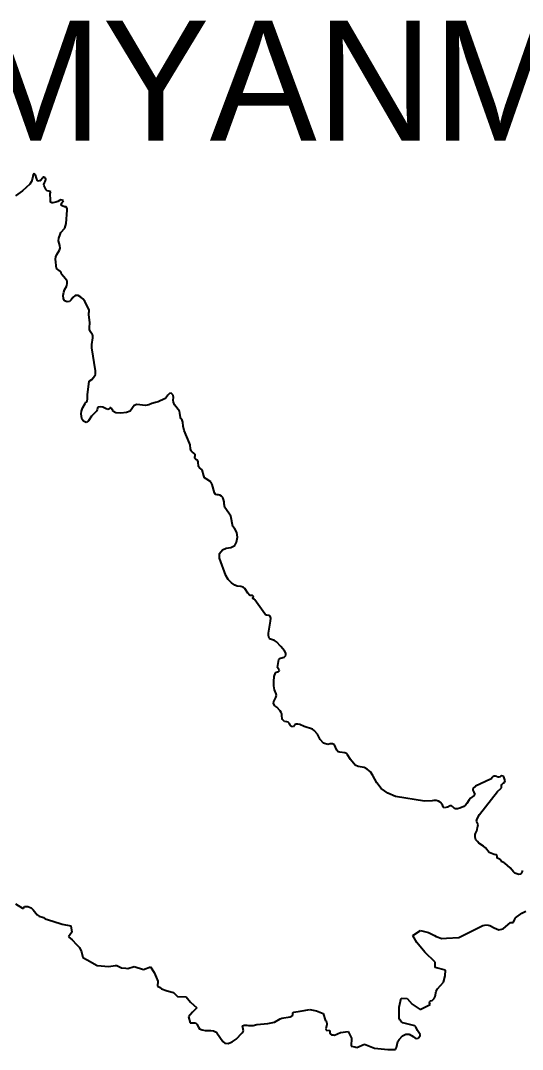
# Model space of a CAD drawing. Header units: metres. Extents: x 0 to 1325, y -1 to 773.
# Drawn here: x 1003.88 to 1020.59, y 275.16 to 309.4 of the extents above; entities that cross this region are included whole.
import ezdxf
from ezdxf.enums import TextEntityAlignment as Align

# ---------------------------------------------------------------- set-up
doc = ezdxf.new("R2010")
doc.units = ezdxf.units.M

msp = doc.modelspace()

# ---------------------------------------------------------------- linework, layer by layer
at = {"layer": 'SCORE'}
for points in [[(1004.28, 304.158), (1004.25, 304.048)], [(1004.3, 304.268), (1004.28, 304.158)], [(1004.34, 304.308), (1004.3, 304.268)], [(1004.38, 304.268), (1004.34, 304.308)], [(1004.42, 304.158), (1004.38, 304.268)], [(1004.45, 304.068), (1004.42, 304.158)], [(1004.61, 304.158), (1004.56, 304.088)], [(1004.63, 304.178), (1004.61, 304.158)], [(1004.65, 304.188), (1004.63, 304.178)], [(1004.67, 304.188), (1004.65, 304.188)], [(1004.7, 304.168), (1004.67, 304.188)], [(1004.71, 304.168), (1004.7, 304.168)], [(1004.71, 304.158), (1004.71, 304.168)], [(1004.72, 304.128), (1004.71, 304.158)], [(1004.71, 304.078), (1004.72, 304.098)], [(1004.72, 304.098), (1004.72, 304.128)], [(1004.19, 303.958), (1003.95, 303.738)], [(1004.25, 304.048), (1004.19, 303.958)], [(1004.5, 304.058), (1004.45, 304.068)], [(1004.56, 304.088), (1004.5, 304.058)], [(1004.66, 303.948), (1004.68, 303.998)], [(1004.67, 303.898), (1004.66, 303.948)], [(1004.74, 303.768), (1004.67, 303.898)], [(1004.68, 303.998), (1004.7, 304.048)], [(1004.7, 304.048), (1004.71, 304.078)], [(1004.77, 303.738), (1004.74, 303.768)], [(1003.95, 303.738), (1003.72, 303.568)], [(1004.82, 303.728), (1004.77, 303.738)], [(1004.89, 303.698), (1004.82, 303.728)], [(1004.87, 303.668), (1004.89, 303.698)], [(1004.88, 303.408), (1004.87, 303.668)], [(1005.18, 303.418), (1005.13, 303.378)], [(1005.23, 303.438), (1005.18, 303.418)], [(1005.31, 303.418), (1005.23, 303.438)], [(1005.24, 303.298), (1005.31, 303.418)], [(1004.87, 303.378), (1004.88, 303.408)], [(1004.88, 303.358), (1004.87, 303.378)], [(1004.93, 303.338), (1004.88, 303.358)], [(1004.96, 303.338), (1004.93, 303.338)], [(1005.06, 303.358), (1004.96, 303.338)], [(1005.13, 303.378), (1005.06, 303.358)], [(1005.25, 303.248), (1005.24, 303.298)], [(1005.25, 303.238), (1005.25, 303.248)], [(1005.27, 303.238), (1005.25, 303.238)], [(1005.35, 303.208), (1005.27, 303.238)], [(1005.39, 303.198), (1005.35, 303.208)], [(1005.41, 303.188), (1005.39, 303.198)], [(1005.4, 302.648), (1005.43, 303.098)], [(1005.43, 303.138), (1005.41, 303.188)], [(1005.43, 303.098), (1005.43, 303.138)], [(1005.23, 302.348), (1005.36, 302.488)], [(1005.36, 302.488), (1005.4, 302.648)], [(1005.15, 302.068), (1005.16, 302.158)], [(1005.19, 301.918), (1005.15, 302.068)], [(1005.16, 302.158), (1005.2, 302.288)], [(1005.2, 302.288), (1005.23, 302.348)], [(1005.09, 301.618), (1005.18, 301.758)], [(1005.18, 301.758), (1005.2, 301.828)], [(1005.2, 301.828), (1005.19, 301.918)], [(1005.05, 301.458), (1005.06, 301.538)], [(1005.08, 301.148), (1005.05, 301.458)], [(1005.06, 301.538), (1005.09, 301.618)], [(1005.21, 301.048), (1005.08, 301.148)], [(1005.22, 301.048), (1005.21, 301.048)], [(1005.25, 300.958), (1005.22, 301.048)], [(1005.38, 300.808), (1005.25, 300.958)], [(1005.44, 300.728), (1005.38, 300.808)], [(1005.44, 300.658), (1005.44, 300.728)], [(1005.3, 300.248), (1005.32, 300.358)], [(1005.32, 300.358), (1005.35, 300.438)], [(1005.35, 300.438), (1005.42, 300.578)], [(1005.42, 300.578), (1005.44, 300.658)], [(1005.31, 300.148), (1005.3, 300.248)], [(1005.35, 300.078), (1005.31, 300.148)], [(1005.44, 300.038), (1005.35, 300.078)], [(1005.51, 300.058), (1005.44, 300.038)], [(1005.57, 300.108), (1005.51, 300.058)], [(1005.62, 300.188), (1005.57, 300.108)], [(1005.7, 300.248), (1005.62, 300.188)], [(1005.8, 300.248), (1005.7, 300.248)], [(1005.89, 300.198), (1005.8, 300.248)], [(1005.96, 300.138), (1005.89, 300.198)], [(1006.02, 300.068), (1005.96, 300.138)], [(1006.17, 299.768), (1006.02, 300.068)], [(1006.16, 299.668), (1006.17, 299.718)], [(1006.16, 299.608), (1006.16, 299.668)], [(1006.17, 299.718), (1006.17, 299.768)], [(1006.19, 299.348), (1006.16, 299.608)], [(1006.18, 299.178), (1006.19, 299.348)], [(1006.18, 299.118), (1006.18, 299.178)], [(1006.21, 299.048), (1006.18, 299.118)], [(1006.28, 298.948), (1006.21, 299.048)], [(1006.26, 298.618), (1006.29, 298.838)], [(1006.26, 298.508), (1006.26, 298.618)], [(1006.29, 298.918), (1006.28, 298.948)], [(1006.29, 298.888), (1006.29, 298.918)], [(1006.29, 298.838), (1006.29, 298.888)], [(1006.38, 297.748), (1006.26, 298.508)], [(1006.36, 297.588), (1006.38, 297.628)], [(1006.38, 297.628), (1006.38, 297.748)], [(1006.11, 296.948), (1006.17, 297.398)], [(1006.17, 297.398), (1006.29, 297.478)], [(1006.29, 297.478), (1006.31, 297.518)], [(1006.31, 297.518), (1006.36, 297.588)], [(1006.11, 296.808), (1006.11, 296.948)], [(1008.79, 296.938), (1008.73, 296.858)], [(1008.84, 296.988), (1008.79, 296.938)], [(1008.9, 296.998), (1008.84, 296.988)], [(1008.95, 296.948), (1008.9, 296.998)], [(1008.96, 296.938), (1008.95, 296.948)], [(1008.97, 296.858), (1008.96, 296.938)], [(1005.96, 296.528), (1006.03, 296.658)], [(1006.03, 296.658), (1006.06, 296.698)], [(1006.06, 296.698), (1006.09, 296.718)], [(1006.09, 296.718), (1006.1, 296.738)], [(1006.1, 296.738), (1006.11, 296.808)], [(1007.67, 296.588), (1007.53, 296.398)], [(1007.75, 296.628), (1007.67, 296.588)], [(1008.04, 296.588), (1007.75, 296.628)], [(1008.15, 296.618), (1008.04, 296.588)], [(1008.25, 296.658), (1008.15, 296.618)], [(1008.38, 296.688), (1008.25, 296.658)], [(1008.46, 296.708), (1008.38, 296.688)], [(1008.67, 296.818), (1008.46, 296.708)], [(1008.73, 296.858), (1008.67, 296.818)], [(1008.96, 296.768), (1008.97, 296.858)], [(1008.97, 296.698), (1008.96, 296.768)], [(1009.01, 296.618), (1008.97, 296.698)], [(1009.17, 296.398), (1009.01, 296.618)], [(1005.9, 296.318), (1005.91, 296.398)], [(1005.91, 296.238), (1005.9, 296.318)], [(1005.91, 296.398), (1005.93, 296.468)], [(1005.91, 296.218), (1005.91, 296.238)], [(1005.93, 296.468), (1005.96, 296.528)], [(1006.25, 296.238), (1006.15, 296.078)], [(1006.29, 296.278), (1006.25, 296.238)], [(1006.41, 296.398), (1006.29, 296.278)], [(1006.43, 296.448), (1006.41, 296.398)], [(1006.44, 296.498), (1006.43, 296.448)], [(1006.47, 296.538), (1006.44, 296.498)], [(1006.54, 296.548), (1006.47, 296.538)], [(1006.62, 296.538), (1006.54, 296.548)], [(1006.73, 296.478), (1006.62, 296.538)], [(1006.79, 296.458), (1006.73, 296.478)], [(1006.82, 296.468), (1006.79, 296.458)], [(1006.84, 296.488), (1006.82, 296.468)], [(1006.86, 296.518), (1006.84, 296.488)], [(1006.89, 296.508), (1006.86, 296.518)], [(1006.92, 296.488), (1006.89, 296.508)], [(1006.93, 296.458), (1006.92, 296.488)], [(1006.95, 296.428), (1006.93, 296.458)], [(1006.96, 296.398), (1006.95, 296.428)], [(1007.05, 296.348), (1006.96, 296.398)], [(1007.22, 296.338), (1007.05, 296.348)], [(1007.41, 296.358), (1007.22, 296.338)], [(1007.53, 296.398), (1007.41, 296.358)], [(1009.19, 296.338), (1009.17, 296.398)], [(1009.21, 296.188), (1009.19, 296.338)], [(1005.93, 296.128), (1005.91, 296.218)], [(1005.98, 296.068), (1005.93, 296.128)], [(1006.07, 296.028), (1005.98, 296.068)], [(1006.15, 296.078), (1006.07, 296.028)], [(1009.22, 296.158), (1009.21, 296.188)], [(1009.26, 296.108), (1009.22, 296.158)], [(1009.28, 296.038), (1009.26, 296.108)], [(1009.29, 295.898), (1009.28, 296.038)], [(1009.33, 295.758), (1009.29, 295.898)], [(1009.51, 295.338), (1009.33, 295.758)], [(1009.53, 295.278), (1009.51, 295.338)], [(1009.54, 295.148), (1009.53, 295.278)], [(1009.56, 295.078), (1009.54, 295.148)], [(1009.59, 295.048), (1009.56, 295.078)], [(1009.66, 294.998), (1009.59, 295.048)], [(1009.69, 294.968), (1009.66, 294.998)], [(1009.68, 294.868), (1009.69, 294.928)], [(1009.68, 294.838), (1009.68, 294.868)], [(1009.69, 294.928), (1009.69, 294.968)], [(1009.72, 294.798), (1009.68, 294.838)], [(1009.77, 294.768), (1009.72, 294.798)], [(1009.8, 294.718), (1009.77, 294.768)], [(1009.81, 294.558), (1009.8, 294.718)], [(1009.84, 294.518), (1009.81, 294.558)], [(1009.88, 294.478), (1009.84, 294.518)], [(1009.93, 294.448), (1009.88, 294.478)], [(1009.98, 294.248), (1009.93, 294.448)], [(1010.01, 294.188), (1009.98, 294.248)], [(1010.06, 294.148), (1010.01, 294.188)], [(1010.22, 294.048), (1010.06, 294.148)], [(1010.26, 293.958), (1010.22, 294.048)], [(1010.34, 293.688), (1010.26, 293.958)], [(1010.37, 293.628), (1010.34, 293.688)], [(1010.43, 293.618), (1010.37, 293.628)], [(1010.47, 293.618), (1010.43, 293.618)], [(1010.52, 293.608), (1010.47, 293.618)], [(1010.57, 293.578), (1010.52, 293.608)], [(1010.61, 293.528), (1010.57, 293.578)], [(1010.64, 293.458), (1010.61, 293.528)], [(1010.66, 293.388), (1010.64, 293.458)], [(1010.66, 293.318), (1010.66, 293.388)], [(1010.68, 293.198), (1010.66, 293.318)], [(1010.82, 293.008), (1010.68, 293.198)], [(1010.88, 292.908), (1010.82, 293.008)], [(1010.95, 292.568), (1010.88, 292.908)], [(1011.01, 292.488), (1010.95, 292.568)], [(1011.08, 292.368), (1011.01, 292.488)], [(1011.07, 292.038), (1011.1, 292.208)], [(1011.1, 292.208), (1011.08, 292.368)], [(1010.51, 291.668), (1010.6, 291.788)], [(1010.6, 291.788), (1010.73, 291.838)], [(1010.73, 291.838), (1010.88, 291.868)], [(1010.88, 291.868), (1011.01, 291.928)], [(1011.01, 291.928), (1011.07, 292.038)], [(1010.5, 291.508), (1010.51, 291.668)], [(1010.71, 290.928), (1010.5, 291.508)], [(1010.79, 290.798), (1010.71, 290.928)], [(1010.87, 290.718), (1010.79, 290.798)], [(1010.9, 290.688), (1010.87, 290.718)], [(1011.02, 290.608), (1010.9, 290.688)], [(1011.09, 290.578), (1011.02, 290.608)], [(1011.22, 290.568), (1011.09, 290.578)], [(1011.29, 290.548), (1011.22, 290.568)], [(1011.35, 290.498), (1011.29, 290.548)], [(1011.45, 290.348), (1011.35, 290.498)], [(1011.5, 290.278), (1011.45, 290.348)], [(1011.53, 290.268), (1011.5, 290.278)], [(1011.6, 290.268), (1011.53, 290.268)], [(1011.64, 290.248), (1011.6, 290.268)], [(1011.61, 290.198), (1011.64, 290.228)], [(1011.61, 290.178), (1011.61, 290.198)], [(1011.63, 290.158), (1011.61, 290.178)], [(1011.67, 290.138), (1011.63, 290.158)], [(1011.64, 290.228), (1011.64, 290.248)], [(1011.68, 290.128), (1011.67, 290.138)], [(1012.01, 289.658), (1011.68, 290.128)], [(1012.04, 289.628), (1012.01, 289.658)], [(1012.07, 289.608), (1012.04, 289.628)], [(1012.15, 289.598), (1012.07, 289.608)], [(1012.13, 289.018), (1012.2, 289.418)], [(1012.19, 289.578), (1012.15, 289.598)], [(1012.21, 289.508), (1012.19, 289.578)], [(1012.2, 289.418), (1012.21, 289.508)], [(1012.13, 288.938), (1012.13, 289.018)], [(1012.16, 288.848), (1012.13, 288.938)], [(1012.2, 288.818), (1012.16, 288.848)], [(1012.33, 288.768), (1012.2, 288.818)], [(1012.4, 288.728), (1012.33, 288.768)], [(1012.55, 288.568), (1012.4, 288.728)], [(1012.67, 288.428), (1012.55, 288.568)], [(1012.71, 288.348), (1012.67, 288.428)], [(1012.71, 288.268), (1012.71, 288.348)], [(1012.44, 287.868), (1012.48, 288.138)], [(1012.48, 288.138), (1012.53, 288.178)], [(1012.53, 288.178), (1012.66, 288.218)], [(1012.66, 288.218), (1012.71, 288.268)], [(1012.32, 287.568), (1012.37, 287.688)], [(1012.37, 287.688), (1012.4, 287.718)], [(1012.4, 287.718), (1012.43, 287.728)], [(1012.43, 287.728), (1012.46, 287.728)], [(1012.46, 287.838), (1012.44, 287.868)], [(1012.48, 287.808), (1012.46, 287.838)], [(1012.46, 287.728), (1012.49, 287.748)], [(1012.5, 287.778), (1012.48, 287.808)], [(1012.49, 287.748), (1012.5, 287.778)], [(1012.31, 287.408), (1012.32, 287.568)], [(1012.31, 287.258), (1012.31, 287.408)], [(1012.34, 287.128), (1012.31, 287.258)], [(1012.39, 286.998), (1012.34, 287.128)], [(1012.4, 286.938), (1012.39, 286.998)], [(1012.3, 286.668), (1012.31, 286.738)], [(1012.35, 286.598), (1012.3, 286.668)], [(1012.31, 286.738), (1012.38, 286.868)], [(1012.38, 286.868), (1012.4, 286.938)], [(1012.41, 286.548), (1012.35, 286.598)], [(1012.52, 286.428), (1012.41, 286.548)], [(1012.56, 286.368), (1012.52, 286.428)], [(1012.58, 286.328), (1012.56, 286.368)], [(1012.58, 286.298), (1012.58, 286.328)], [(1012.58, 286.278), (1012.58, 286.298)], [(1012.59, 286.158), (1012.58, 286.278)], [(1012.6, 286.138), (1012.59, 286.158)], [(1012.64, 286.098), (1012.6, 286.138)], [(1012.67, 286.078), (1012.64, 286.098)], [(1012.75, 286.058), (1012.67, 286.078)], [(1012.79, 286.048), (1012.75, 286.058)], [(1012.82, 286.018), (1012.79, 286.048)], [(1012.87, 285.938), (1012.82, 286.018)], [(1013.03, 285.988), (1012.97, 285.898)], [(1013.06, 285.988), (1013.03, 285.988)], [(1013.11, 285.988), (1013.06, 285.988)], [(1013.18, 285.968), (1013.11, 285.988)], [(1013.32, 285.908), (1013.18, 285.968)], [(1012.91, 285.908), (1012.87, 285.938)], [(1012.97, 285.898), (1012.91, 285.908)], [(1013.6, 285.818), (1013.32, 285.908)], [(1013.66, 285.778), (1013.6, 285.818)], [(1013.77, 285.648), (1013.66, 285.778)], [(1013.86, 285.478), (1013.77, 285.648)], [(1013.96, 285.348), (1013.86, 285.478)], [(1014.11, 285.308), (1013.96, 285.348)], [(1014.19, 285.328), (1014.11, 285.308)], [(1014.27, 285.328), (1014.19, 285.328)], [(1014.33, 285.298), (1014.27, 285.328)], [(1014.37, 285.218), (1014.33, 285.298)], [(1014.41, 285.118), (1014.37, 285.218)], [(1014.45, 285.068), (1014.41, 285.118)], [(1014.51, 285.048), (1014.45, 285.068)], [(1014.68, 285.028), (1014.51, 285.048)], [(1014.73, 285.008), (1014.68, 285.028)], [(1014.76, 284.968), (1014.73, 285.008)], [(1014.86, 284.808), (1014.76, 284.968)], [(1015.02, 284.618), (1014.86, 284.808)], [(1015.12, 284.578), (1015.02, 284.618)], [(1015.32, 284.538), (1015.12, 284.578)], [(1015.42, 284.488), (1015.32, 284.538)], [(1015.53, 284.398), (1015.42, 284.488)], [(1015.61, 284.278), (1015.53, 284.398)], [(1015.74, 284.028), (1015.61, 284.278)], [(1019.61, 284.238), (1019.58, 284.208)], [(1019.65, 284.258), (1019.61, 284.238)], [(1019.69, 284.248), (1019.65, 284.258)], [(1019.73, 284.238), (1019.69, 284.248)], [(1019.76, 284.218), (1019.73, 284.238)], [(1019.87, 284.258), (1019.84, 284.228)], [(1019.9, 284.268), (1019.87, 284.258)], [(1019.95, 284.248), (1019.9, 284.268)], [(1019.97, 284.228), (1019.95, 284.248)], [(1015.88, 283.838), (1015.74, 284.028)], [(1019.02, 283.918), (1018.93, 283.848)], [(1019.52, 284.148), (1019.02, 283.918)], [(1019.56, 284.178), (1019.52, 284.148)], [(1019.58, 284.208), (1019.56, 284.178)], [(1019.8, 284.218), (1019.76, 284.218)], [(1019.84, 284.228), (1019.8, 284.218)], [(1019.89, 283.948), (1019.9, 283.978)], [(1019.89, 283.868), (1019.89, 283.948)], [(1019.9, 283.978), (1019.93, 284.008)], [(1019.93, 284.008), (1019.96, 284.028)], [(1019.96, 284.028), (1019.99, 284.048)], [(1020, 284.128), (1019.97, 284.228)], [(1019.99, 284.048), (1020.01, 284.098)], [(1020.01, 284.098), (1020, 284.128)], [(1016.11, 283.688), (1015.88, 283.838)], [(1016.36, 283.578), (1016.11, 283.688)], [(1017.33, 283.418), (1016.36, 283.578)], [(1018.98, 283.608), (1018.86, 283.518)], [(1018.93, 283.848), (1018.93, 283.788)], [(1018.93, 283.788), (1018.97, 283.718)], [(1018.97, 283.718), (1019, 283.648)], [(1019, 283.648), (1018.98, 283.608)], [(1019.16, 282.978), (1019.76, 283.738)], [(1019.76, 283.738), (1019.87, 283.838)], [(1019.87, 283.838), (1019.89, 283.868)], [(1017.58, 283.428), (1017.33, 283.418)], [(1017.64, 283.448), (1017.58, 283.428)], [(1017.71, 283.438), (1017.64, 283.448)], [(1017.79, 283.418), (1017.71, 283.438)], [(1017.85, 283.388), (1017.79, 283.418)], [(1017.92, 283.298), (1017.85, 283.388)], [(1017.95, 283.228), (1017.92, 283.298)], [(1017.99, 283.198), (1017.95, 283.228)], [(1018.09, 283.218), (1017.99, 283.198)], [(1018.13, 283.238), (1018.09, 283.218)], [(1018.15, 283.258), (1018.13, 283.238)], [(1018.18, 283.268), (1018.15, 283.258)], [(1018.22, 283.268), (1018.18, 283.268)], [(1018.26, 283.248), (1018.22, 283.268)], [(1018.32, 283.178), (1018.26, 283.248)], [(1018.63, 283.248), (1018.5, 283.188)], [(1018.69, 283.288), (1018.63, 283.248)], [(1018.74, 283.338), (1018.69, 283.288)], [(1018.81, 283.468), (1018.74, 283.338)], [(1018.86, 283.518), (1018.81, 283.468)], [(1018.36, 283.168), (1018.32, 283.178)], [(1018.43, 283.168), (1018.36, 283.168)], [(1018.5, 283.188), (1018.43, 283.168)], [(1019.08, 282.838), (1019.16, 282.978)], [(1019.06, 282.758), (1019.08, 282.838)], [(1019.11, 282.648), (1019.06, 282.758)], [(1019.08, 282.478), (1019.09, 282.548)], [(1019.09, 282.548), (1019.1, 282.588)], [(1019.1, 282.588), (1019.11, 282.648)], [(1019.01, 282.308), (1019.02, 282.348)], [(1019.01, 282.218), (1019.01, 282.308)], [(1019.04, 282.138), (1019.01, 282.218)], [(1019.02, 282.348), (1019.06, 282.408)], [(1019.06, 282.408), (1019.07, 282.438)], [(1019.07, 282.438), (1019.08, 282.478)], [(1019.09, 282.078), (1019.04, 282.138)], [(1019.14, 282.018), (1019.09, 282.078)], [(1019.29, 281.928), (1019.14, 282.018)], [(1019.36, 281.868), (1019.29, 281.928)], [(1019.48, 281.718), (1019.36, 281.868)], [(1019.53, 281.688), (1019.48, 281.718)], [(1019.65, 281.648), (1019.53, 281.688)], [(1019.7, 281.638), (1019.65, 281.648)], [(1019.72, 281.638), (1019.7, 281.638)], [(1019.74, 281.618), (1019.72, 281.638)], [(1019.74, 281.568), (1019.74, 281.618)], [(1019.75, 281.528), (1019.74, 281.568)], [(1019.78, 281.508), (1019.75, 281.528)], [(1019.85, 281.478), (1019.78, 281.508)], [(1019.88, 281.458), (1019.85, 281.478)], [(1019.9, 281.398), (1019.88, 281.458)], [(1019.93, 281.388), (1019.9, 281.398)], [(1019.97, 281.378), (1019.93, 281.388)], [(1020, 281.358), (1019.97, 281.378)], [(1020.18, 281.198), (1020, 281.358)], [(1020.24, 281.128), (1020.18, 281.198)], [(1020.29, 281.068), (1020.24, 281.128)], [(1020.33, 281.028), (1020.29, 281.068)], [(1020.4, 280.998), (1020.33, 281.028)], [(1020.47, 280.978), (1020.4, 280.998)], [(1020.53, 280.988), (1020.47, 280.978)], [(1020.57, 281.038), (1020.53, 280.988)], [(1020.58, 281.088), (1020.57, 281.038)], [(1020.59, 281.118), (1020.58, 281.088)], [(1003.72, 280.008), (1003.95, 279.858)], [(1003.95, 279.858), (1003.98, 279.848)], [(1003.98, 279.848), (1003.99, 279.868)], [(1003.99, 279.868), (1004, 279.898)], [(1004, 279.898), (1004.02, 279.918)], [(1004.02, 279.918), (1004.08, 279.918)], [(1004.08, 279.918), (1004.13, 279.918)], [(1004.13, 279.918), (1004.18, 279.898)], [(1004.18, 279.898), (1004.24, 279.868)], [(1004.24, 279.868), (1004.3, 279.808)], [(1004.3, 279.808), (1004.39, 279.688)], [(1004.39, 279.688), (1004.44, 279.638)], [(1004.44, 279.638), (1004.5, 279.598)], [(1004.5, 279.598), (1004.65, 279.548)], [(1004.65, 279.548), (1004.7, 279.508)], [(1004.7, 279.508), (1004.96, 279.428)], [(1020.29, 279.398), (1020.33, 279.498)], [(1020.33, 279.498), (1020.36, 279.538)], [(1020.36, 279.538), (1020.56, 279.688)], [(1020.56, 279.688), (1020.7, 279.758)], [(1004.96, 279.428), (1005.27, 279.328)], [(1005.27, 279.328), (1005.56, 279.268)], [(1005.56, 279.268), (1005.59, 279.058)], [(1016.94, 278.948), (1017.19, 279.118)], [(1017.19, 279.118), (1017.46, 279.048)], [(1018.47, 278.888), (1019.14, 279.218)], [(1019.14, 279.218), (1019.27, 279.288)], [(1019.27, 279.288), (1019.39, 279.308)], [(1019.39, 279.308), (1019.5, 279.288)], [(1019.5, 279.288), (1019.64, 279.208)], [(1019.64, 279.208), (1019.8, 279.138)], [(1019.8, 279.138), (1019.94, 279.168)], [(1019.94, 279.168), (1020.19, 279.378)], [(1020.19, 279.378), (1020.23, 279.388)], [(1020.23, 279.388), (1020.26, 279.388)], [(1020.26, 279.388), (1020.29, 279.398)], [(1005.59, 279.058), (1005.48, 278.908)], [(1005.48, 278.908), (1005.6, 278.808)], [(1005.6, 278.808), (1005.75, 278.648)], [(1017.07, 278.718), (1016.94, 278.948)], [(1017.46, 279.048), (1017.66, 278.948)], [(1017.66, 278.948), (1017.72, 278.918)], [(1017.72, 278.918), (1017.9, 278.848)], [(1017.9, 278.848), (1018.06, 278.858)], [(1018.06, 278.858), (1018.47, 278.888)], [(1005.75, 278.648), (1005.85, 278.548)], [(1005.85, 278.548), (1005.91, 278.408)], [(1017.34, 278.398), (1017.07, 278.718)], [(1005.91, 278.408), (1005.96, 278.218)], [(1005.96, 278.218), (1006.1, 278.138)], [(1006.1, 278.138), (1006.43, 277.948)], [(1017.68, 278.058), (1017.34, 278.398)], [(1006.43, 277.948), (1006.82, 277.918)], [(1006.82, 277.918), (1007.03, 277.948)], [(1007.03, 277.948), (1007.09, 277.948)], [(1007.09, 277.948), (1007.16, 277.918)], [(1007.16, 277.918), (1007.24, 277.878)], [(1007.24, 277.878), (1007.39, 277.868)], [(1007.39, 277.868), (1007.45, 277.848)], [(1007.45, 277.848), (1007.67, 277.918)], [(1007.67, 277.918), (1007.97, 277.818)], [(1007.97, 277.818), (1008.21, 277.908)], [(1008.21, 277.908), (1008.33, 277.718)], [(1017.68, 277.888), (1017.68, 278.058)], [(1018.03, 277.798), (1017.68, 277.888)], [(1018.01, 277.608), (1018.03, 277.798)], [(1008.33, 277.718), (1008.4, 277.568)], [(1008.4, 277.568), (1008.45, 277.428)], [(1008.45, 277.428), (1008.44, 277.258)], [(1017.76, 277.178), (1017.96, 277.398)], [(1017.96, 277.398), (1018.01, 277.608)], [(1008.44, 277.258), (1008.51, 277.228)], [(1008.51, 277.228), (1008.57, 277.178)], [(1008.57, 277.178), (1008.76, 277.108)], [(1008.76, 277.108), (1008.97, 277.048)], [(1008.97, 277.048), (1009.11, 276.918)], [(1017.68, 276.918), (1017.71, 277.098)], [(1017.71, 277.098), (1017.76, 277.178)], [(1009.11, 276.918), (1009.39, 276.908)], [(1009.39, 276.908), (1009.54, 276.728)], [(1009.54, 276.728), (1009.75, 276.538)], [(1016.48, 276.568), (1016.55, 276.868)], [(1016.55, 276.868), (1016.75, 276.858)], [(1016.75, 276.858), (1016.92, 276.668)], [(1017.49, 276.708), (1017.5, 276.758)], [(1017.52, 276.658), (1017.49, 276.708)], [(1017.5, 276.758), (1017.53, 276.778)], [(1017.53, 276.778), (1017.58, 276.788)], [(1017.58, 276.788), (1017.65, 276.848)], [(1017.65, 276.848), (1017.68, 276.918)], [(1009.61, 276.398), (1009.47, 276.248)], [(1009.75, 276.538), (1009.61, 276.398)], [(1012.94, 276.338), (1012.95, 276.378)], [(1012.95, 276.378), (1012.98, 276.398)], [(1012.98, 276.398), (1013.19, 276.428)], [(1013.19, 276.428), (1013.51, 276.488)], [(1013.51, 276.488), (1013.73, 276.448)], [(1013.73, 276.448), (1013.95, 276.358)], [(1013.95, 276.358), (1014.03, 276.108)], [(1016.48, 276.198), (1016.48, 276.568)], [(1016.92, 276.668), (1017.18, 276.488)], [(1017.18, 276.488), (1017.52, 276.658)], [(1009.47, 276.248), (1009.53, 276.038)], [(1009.53, 276.038), (1009.66, 276.048)], [(1009.66, 276.048), (1009.71, 276.038)], [(1009.71, 276.038), (1009.75, 275.998)], [(1011.75, 275.988), (1012.11, 276.018)], [(1012.11, 276.018), (1012.33, 276.068)], [(1012.33, 276.068), (1012.52, 276.178)], [(1012.52, 276.178), (1012.58, 276.198)], [(1012.58, 276.198), (1012.86, 276.248)], [(1012.86, 276.248), (1012.89, 276.258)], [(1012.89, 276.258), (1012.92, 276.278)], [(1012.92, 276.278), (1012.94, 276.308)], [(1012.94, 276.308), (1012.94, 276.338)], [(1014.03, 276.108), (1014.07, 276.088)], [(1014.07, 276.088), (1014.08, 275.988)], [(1016.51, 276.138), (1016.48, 276.198)], [(1016.55, 276.088), (1016.51, 276.138)], [(1016.61, 276.048), (1016.55, 276.088)], [(1017, 275.948), (1016.61, 276.048)], [(1009.75, 275.998), (1009.81, 275.898)], [(1009.81, 275.898), (1009.84, 275.848)], [(1009.84, 275.848), (1009.93, 275.808)], [(1009.93, 275.808), (1010.03, 275.788)], [(1010.03, 275.788), (1010.22, 275.788)], [(1010.22, 275.788), (1010.31, 275.778)], [(1010.31, 275.778), (1010.37, 275.748)], [(1010.37, 275.748), (1010.42, 275.708)], [(1010.42, 275.708), (1010.62, 275.418)], [(1011.06, 275.498), (1011.26, 275.708)], [(1011.26, 275.708), (1011.3, 275.778)], [(1011.27, 275.938), (1011.33, 275.968)], [(1011.3, 275.778), (1011.27, 275.938)], [(1011.33, 275.968), (1011.41, 275.968)], [(1011.41, 275.968), (1011.47, 275.958)], [(1011.47, 275.958), (1011.62, 275.958)], [(1011.62, 275.958), (1011.75, 275.988)], [(1014.08, 275.988), (1014.04, 275.848)], [(1014.04, 275.848), (1014.05, 275.798)], [(1014.05, 275.798), (1014.18, 275.788)], [(1014.18, 275.788), (1014.18, 275.758)], [(1014.18, 275.758), (1014.18, 275.708)], [(1014.18, 275.708), (1014.19, 275.678)], [(1014.19, 275.678), (1014.23, 275.648)], [(1014.33, 275.638), (1014.53, 275.718)], [(1014.53, 275.718), (1014.79, 275.758)], [(1014.79, 275.758), (1014.9, 275.538)], [(1017.04, 275.908), (1017, 275.948)], [(1017.09, 275.788), (1017.04, 275.908)], [(1017.18, 275.658), (1017.09, 275.788)], [(1010.62, 275.418), (1010.68, 275.368)], [(1010.68, 275.368), (1010.79, 275.358)], [(1010.79, 275.358), (1010.93, 275.408)], [(1010.93, 275.408), (1011.06, 275.498)], [(1014.23, 275.648), (1014.26, 275.648)], [(1014.26, 275.648), (1014.29, 275.648)], [(1014.29, 275.648), (1014.33, 275.638)], [(1014.9, 275.538), (1014.89, 275.268)], [(1015.08, 275.218), (1015.33, 275.338)], [(1015.33, 275.338), (1015.66, 275.198)], [(1016.39, 275.218), (1016.44, 275.418)], [(1016.44, 275.418), (1016.48, 275.488)], [(1016.48, 275.488), (1016.59, 275.608)], [(1016.59, 275.608), (1016.7, 275.668)], [(1016.7, 275.668), (1016.82, 275.668)], [(1016.82, 275.668), (1016.95, 275.588)], [(1016.95, 275.588), (1017.02, 275.538)], [(1017.02, 275.538), (1017.07, 275.518)], [(1017.07, 275.518), (1017.12, 275.538)], [(1017.12, 275.538), (1017.18, 275.608)], [(1017.18, 275.608), (1017.18, 275.658)], [(1014.89, 275.268), (1015.01, 275.248)], [(1015.01, 275.248), (1015.08, 275.218)], [(1015.66, 275.198), (1015.89, 275.178)], [(1015.89, 275.178), (1016.11, 275.158)], [(1016.11, 275.158), (1016.36, 275.158)], [(1016.36, 275.158), (1016.39, 275.218)]]:
    msp.add_lwpolyline(points, dxfattribs=at)

# ---------------------------------------------------------------- texts
at = {"layer": 'ENGRAVE'}
msp.add_text('MYANMAR', height=4, dxfattribs=at).set_placement((1015.822, 305.403), align=Align.CENTER)

doc.saveas('drawing.dxf')
